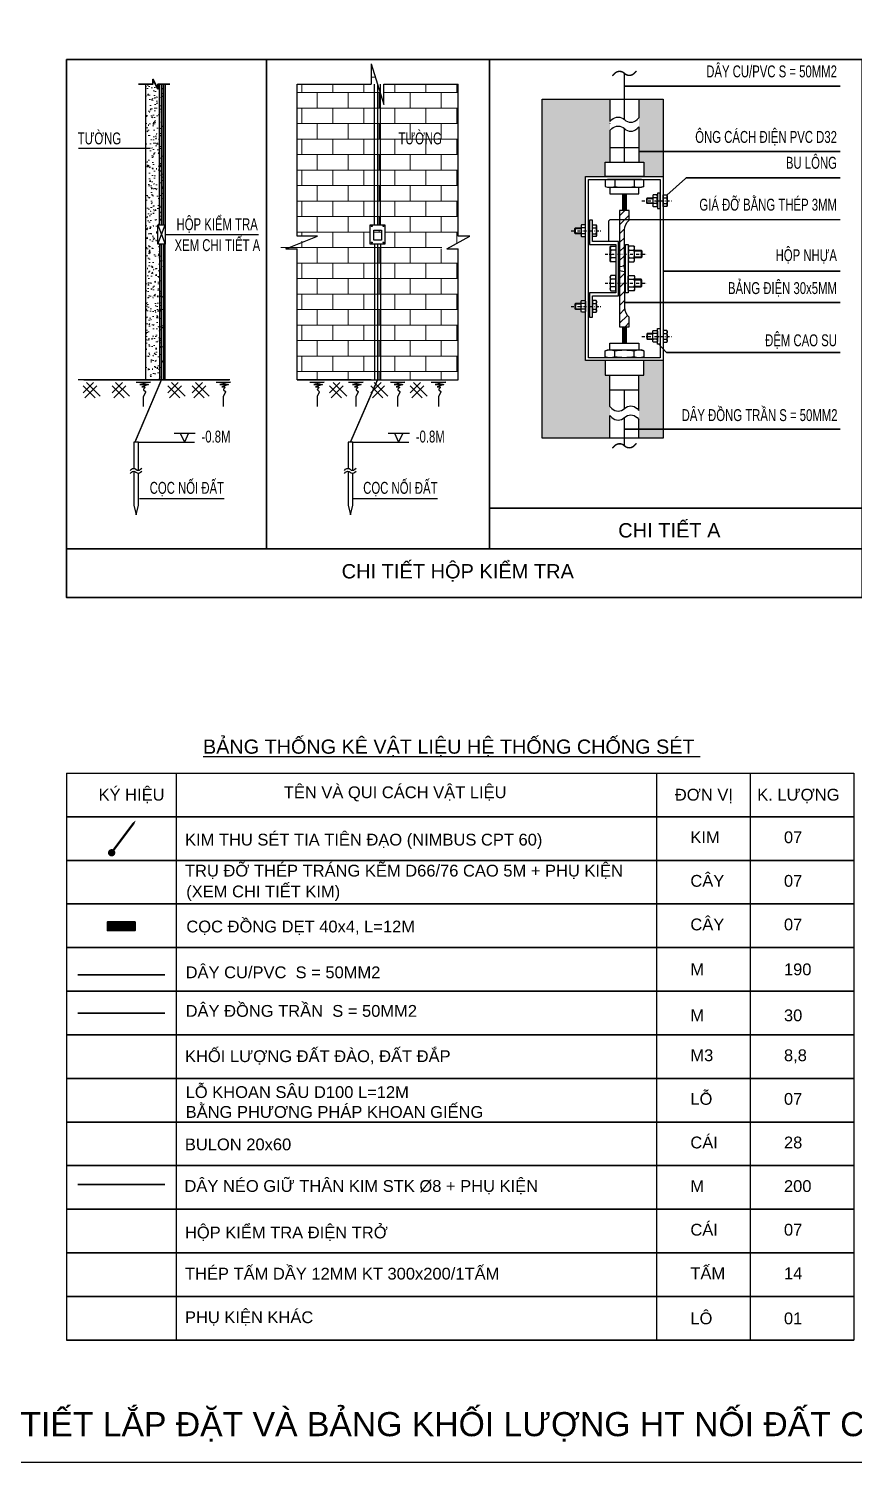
# Model space of a CAD drawing. Extents: x 22709 to 568895, y -41029 to 1932533.
# Drawn here: x 560690 to 560835.7, y 1930184.8 to 1930438 of the extents above; entities that cross this region are included whole.
import ezdxf
from ezdxf.enums import TextEntityAlignment as Align

# ---------------------------------------------------------------- set-up
doc = ezdxf.new("R2010")
doc.units = ezdxf.units.MI
doc.header["$MEASUREMENT"] = 0
for name, pattern in [('DASHDOT', [1, 0.5, -0.25, 0, -0.25]), ('DASHED2', [0.375, 0.25, -0.125]), ('DIVIDE2', [0.625, 0.25, -0.125, 0, -0.125, 0, -0.125]), ('HIDDEN', [0.375, 0.25, -0.125])]:
    doc.linetypes.add(name, pattern=pattern)
doc.layers.get('0').update_dxf_attribs({"color": 8, "linetype": 'CONTINUOUS'})
for name, color, linetype in [('7- KHUNG TEN', 8, 'CONTINUOUS'), ('ELEC - TEXT', 84, 'CONTINUOUS'), ('ELECTRICAL DEVICE', 140, 'CONTINUOUS')]:
    doc.layers.add(name, color=color, linetype=linetype)
for name, color, linetype, lineweight in [('8HATCH', 8, 'CONTINUOUS', 9), ('CHONG SET', 50, 'CONTINUOUS', 35), ('D-S-DÂY ĐIỆN 1.5', 200, 'DASHED2', 40)]:
    doc.layers.add(name, color=color, linetype=linetype, lineweight=lineweight)
doc.styles.add('ARIAL-250', font='arial.ttf', dxfattribs={"height": 250})
doc.styles.add('ARIAL-R-250', font='arial.ttf', dxfattribs={"width": 0.68})
doc.styles.add('VU-ARIAL', font='arial.ttf', dxfattribs={"height": 250})

# ---------------------------------------------------------------- blocks, each defined once
blk = doc.blocks.new('dat')
at = {"color": 8}
blk.add_lwpolyline([(-75, 0), (75, 0), (-35, -25), (55, -25), (-15, -50), (12.92893218813697, -50, -0.6681786379192989), (16.46446609406848, -58.53553390593289), (3.535533905938791, -71.4644660940694, 0.4142135623730925), (3.535533905938791, -78.5355339059347), (22.45173133947537, -97.45173133947766, -0.3228228060551106), (23.38833338854602, -103.2233332229102), (0.5278640450051171, -148.9442719100166, 0.1164338214658583), (7.276e-12, -151.1803398875163), (0, -250)], format="xyb", dxfattribs=at)
blk = doc.blocks.new('dat2')
at = {"color": 8}
for points in [[(-75, 25), (75, 25)], [(-25, 75), (-25, -100)], [(25, 75), (25, -125)], [(-100, -25), (75, -25)]]:
    blk.add_lwpolyline(points, dxfattribs=at)
blk = doc.blocks.new('bulon1')
for p, q in [((-0.4999999999927243, -7.276e-12), (-0.4999999999927243, 0.6262637749314309)), ((0.4999999999927243, -7.276e-12), (0.4999999999927243, 0.6262637749314309))]:
    blk.add_line(p, q)
blk.add_lwpolyline([(1.000000000007275, 0.6262637749223359, 0.2949449002885062), (0.5, 0.626263774929612, 0.1474724501400148), (-0.5000000000072761, 0.6262637749223359, 0.2949449002885062), (-1.000000000007275, 0.6262637749223359, 0.2949449002885062)], format="xyb")
blk.add_lwpolyline([(-0.9999999999854479, 0.6262637749314309), (-0.8722851118363903, 0.6999999999898137), (0.8722851118436665, 0.6999999999898137), (0.9999999999854479, 0.626263774929612), (0.9999999999854479, -7.276e-12), (-0.9999999999854479, -7.276e-12)], close=True)
blk = doc.blocks.new('daioc1')
for p, q in [((-0.9999999999854479, 0.7262637749372516), (-0.8722851118363903, 0.7999999999956346)), ((-0.4999999999927243, 0.0737362250729348), (-0.4999999999927243, 0.7262637749372516)), ((0.4999999999927243, 0.0737362250729348), (0.4999999999927243, 0.7262637749372516))]:
    blk.add_line(p, q)
blk.add_lwpolyline([(-0.9999999999854479, 0.7226497308110993), (-0.9999999999854479, 0.0737362250729348), (-0.8722851118363903, -1.819e-12), (0.8722851118363903, -3.638e-12), (0.9999999999854479, 0.0737362250729348), (0.9999999999854479, 0.7262637749372516), (0.8722851118363903, 0.7999999999956346), (-0.8660254037749837, 0.7999999999956346)])
for points in [[(1.000000000007275, 0.7262637749281567, 0.2949449002885062), (0.5000000000072761, 0.7262637749281567, 0.1474724501400148), (-0.5, 0.7262637749354326, 0.2949449002885062), (-1.000000000007275, 0.7262637749281567)], [(-1.000000000007275, 0.0737362250638398, 0.2949449002885063), (-0.5000000000072761, 0.0737362250638398, 0.1474724501400148), (0.5, 0.0737362250747538, 0.2949449002885063), (1.000000000007275, 0.0737362250638398)]]:
    blk.add_lwpolyline(points, format="xyb")
blk = doc.blocks.new('A$C0AE028E3')
at = {"layer": '8HATCH'}
h = blk.add_hatch(dxfattribs=at)
h.set_pattern_fill('AR-B816', color=8, scale=34.21716479999999, style=0)
h.set_pattern_definition([(0, (-350284.8894314948, -47525.82344601676), (0, 273.7373183999996), []), (90, (-350284.8894314948, -47525.82344601676), (-273.7373183999999, 273.7373183999996), [273.7373183999996, -273.7373183999996])])
h.paths.add_polyline_path([(19774.75556404563, 21360.33246313408), (19518.12682806374, 21360.33246313408), (19518.12682806374, 21702.50411112979), (19774.75556406798, 21702.50411112979)], flags=16)
h.paths.add_polyline_path([(19714.87552565755, 21428.76679273322), (19578.00686645927, 21428.76679273322), (19578.00686645927, 21608.4069079347), (19714.87552565755, 21608.4069079347)], flags=0)
h.paths.add_polyline_path([(21080.12357552023, 21392.3153498061), (21274.09797127219, 21499.41477139667), (21066.20331792207, 21499.41477139667), (21066.20331792207, 24185.24574984983), (19757.85434435727, 24185.24574984983), (19757.85434435727, 23825.71909650043), (19535.02804775955, 24544.77240319923), (19535.02804775955, 24185.24574984983), (18226.67907420965, 24185.24574984983), (18226.67907420965, 21499.41477139667), (18586.20572755905, 21499.41477139667), (17867.1524208379, 21276.58847479895), (18226.67907420965, 21276.58847479895), (18226.67907420965, 18965.1309271343), (21066.20331792207, 18965.1309271343), (21066.20331792207, 21276.58847479895), (20706.67666455777, 21276.58847479895)])
h = blk.add_hatch(dxfattribs=at)
h.set_pattern_fill('AR-CONC', color=8, scale=34.21716479999999, style=0)
h.set_pattern_definition([(50, (-350080.490557197, -47525.82344601676), (245.4260987252807, -21.47200144251298), [25.66287359999996, -282.2916095999995]), (355, (-350080.490557197, -47525.82344601676), (-47.47677248455799, 257.3788220007689), [20.53029888000001, -225.83328768]), (100.4514, (-350060.0383829433, -47527.61277792975), (197.9495085245477, 235.9066643033615), [21.81008585613294, -239.9109519452384]), (46.18419999999994, (-350080.490557197, -47457.38911644742), (365.1796284214848, -56.63591390829562), [38.49431039999997, -423.4374143999996]), (96.63559999999993, (-350050.0589245814, -47462.10879502818), (319.8150782817384, 333.3155172322548), [32.71512981071444, -359.8663704330217]), (351.1842000000001, (-350080.490557197, -47457.38911644742), (319.8148180892587, 333.315767026072), [30.79544832000001, -338.7499315199998]), (20.99999999999998, (-350046.27339239, -47474.49769885466), (204.2446697261959, -137.7647693348906), [25.66287359999984, -282.2916095999979]), (326, (-350046.27339239, -47474.49769885466), (83.2556081072746, 248.1257859609556), [20.53029887999999, -225.8332876799999]), (71.45140000000002, (-350029.2530105445, -47485.97810713574), (287.5003615086202, 110.3607915895027), [21.81008585613296, -239.9109519452387]), (37.49999999999999, (-350080.490557197, -47525.82344601676), (4.160757733358908, 113.9068385745307), [0, -223.0959144959999, 0, -229.25500416, 0, -226.6887167999999]), (7.499999999999996, (-350080.490557197, -47525.82344601676), (90.01493716517759, 134.9565054452881), [0, -130.7095695359998, 0, -217.9633397759997, 0, -86.39834111999991]), (327.5, (-350156.7948346916, -47525.82344601676), (182.6589027244876, -7.717637631781342), [0, -85.54291199999994, 0, -266.89388544, 0, -354.14765568]), (317.5, (-350191.0119994838, -47525.82344601676), (199.5497726546913, 34.25308677765997), [0, -111.2057855999999, 0, -177.2449136639997, 0, -251.4961612799997])])
h.paths.add_polyline_path([(15554.63328508707, 18965.1309271343), (15854.03347707959, 18965.1309271343), (15854.03347707959, 21360.33246313408), (15768.49056509556, 21360.33246313408), (15768.49056509556, 21702.50411112979), (15854.03347707959, 21702.50411112979), (15854.03347707959, 24185.24574984983), (15768.49056508066, 24185.24574984983), (15768.49056508066, 24099.70283787325), (15682.94765308918, 24270.7886618562), (15682.94765308918, 24185.24574984983), (15554.63328508707, 24185.24574984983)])
h = blk.add_hatch(dxfattribs=at)
h.set_pattern_fill('AR-CONC', color=8, scale=34.21716479999999, style=0)
h.set_pattern_definition([(50, (-137506.2413619119, -9500.12232638523), (245.4260987252807, -21.47200144251298), [25.66287359999996, -282.2916095999995]), (355, (-137506.2413619119, -9500.12232638523), (-47.47677248455799, 257.3788220007689), [20.53029888000001, -225.83328768]), (100.4514, (-137485.789187673, -9501.911658268422), (197.9495085245477, 235.9066643033615), [21.81008585613295, -239.9109519452387]), (46.18419999999994, (-137506.2413619119, -9431.687996786088), (365.1796284214848, -56.63591390829562), [38.49431039999997, -423.4374143999996]), (96.63559999999993, (-137475.8097293037, -9436.407675366849), (319.8150782817384, 333.3155172322548), [32.71512981071444, -359.8663704330217]), (351.1842000000001, (-137506.2413619119, -9431.687996786088), (319.8148180892587, 333.315767026072), [30.79544832000001, -338.7499315199998]), (20.99999999999998, (-137472.0241971197, -9448.796579193324), (204.2446697261959, -137.7647693348906), [25.66287359999984, -282.2916095999979]), (326, (-137472.0241971197, -9448.796579193324), (83.2556081072746, 248.1257859609556), [20.53029887999999, -225.8332876799999]), (71.45140000000002, (-137455.0038152668, -9460.276987504212), (287.5003615086202, 110.3607915895027), [21.81008585613297, -239.910951945239]), (37.49999999999999, (-137506.2413619119, -9500.12232638523), (4.160757733358908, 113.9068385745307), [0, -223.0959144959999, 0, -229.25500416, 0, -226.6887167999999]), (7.499999999999996, (-137506.2413619119, -9500.12232638523), (90.01493716517759, 134.9565054452881), [0, -130.7095695359998, 0, -217.9633397759997, 0, -86.39834111999991]), (327.5, (-137582.5456394213, -9500.12232638523), (182.6589027244876, -7.717637631781342), [0, -85.54291199999994, 0, -266.89388544, 0, -354.14765568]), (317.5, (-137616.7628042283, -9500.12232638523), (199.5497726546913, 34.25308677765997), [0, -111.2057855999999, 0, -177.2449136639997, 0, -251.4961612799997])])
edge = h.paths.add_edge_path()
edge.add_line((23746.56527955504, 23921.32966836169), (22548.96451155469, 23921.32966836169))
edge.add_line((22548.96451155516, 23921.32966836169), (22548.96451155516, 17933.32582836132))
edge.add_line((22548.96451155516, 17933.32582836225), (23746.56527955551, 17933.32582836225))
edge.add_line((23746.56527955504, 17933.32582836225), (23746.56527955504, 19045.38368436205))
edge.add_line((23746.56527955504, 19045.38368435576), (23661.02236755553, 19045.38368435576))
edge.add_line((23661.02236754866, 19045.38368435576), (23661.02236754866, 19302.01242035534))
edge.add_line((23661.02236754866, 19302.0124203749), (23318.85071954853, 19302.0124203749))
edge.add_line((23318.8507195604, 19302.0124203749), (23318.8507195604, 20170.55166450213))
edge.add_line((23318.8507195604, 20170.55166449025), (23313.64630894712, 20161.53736088844))
edge.add_ellipse((23271.56163106533, 20183.10441397503), major_axis=(-33.43843515279665, 33.43843515279664), ratio=0.9999999999999001, start_angle=192.1336901177773, end_angle=197.8663099128162, ccw=False)
edge.add_line((23311.41626877012, 20157.44154037908), (23243.45311636175, 20157.44154037908))
edge.add_ellipse((23284.018612538, 20183.10441397503), major_axis=(-33.43843515232045, 33.43843515232038), ratio=1, start_angle=45.00025880046655, end_angle=72.1336901129431)
edge.add_line((23241.93393466296, 20161.53736086562), (23236.72952403966, 20170.55166448606))
edge.add_line((23236.72952404292, 20170.55166449025), (23236.72952404292, 20183.10441396176))
edge.add_line((23236.72952404292, 20183.10441397503), (23236.72952404292, 20183.10441397503))
edge.add_ellipse((23284.018612538, 20183.10441397503), major_axis=(-33.43843515232045, 33.43843515232038), ratio=1, start_angle=44.99974119953339, end_angle=45.00025880046661, ccw=False)
edge.add_line((23236.72952404292, 20183.10462756828), (23236.72952404292, 20208.76728756796))
edge.add_line((23236.72952404292, 20208.76728757099), (23140.92146260245, 20208.76728757099))
edge.add_line((23140.92146259965, 20208.76728757099), (23130.65631315962, 20219.03243701044))
edge.add_line((23130.65631315531, 20219.03243698552), (23130.65631315531, 20301.15363250533))
edge.add_line((23130.65631315531, 20301.15363251046), (23140.92146259535, 20311.41878195037))
edge.add_line((23140.92146259965, 20311.4187819548), (23236.72952404013, 20311.4187819548))
edge.add_line((23236.72952404292, 20311.4187819548), (23236.72952404292, 20337.0816555547))
edge.add_line((23236.72952404292, 20337.08165558055), (23236.72952404188, 20337.08165558055))
edge.add_ellipse((23284.018612538, 20337.08165558055), major_axis=(33.43843515281185, 33.43843515281182), ratio=0.9999999999997916, start_angle=134.9996341453028, end_angle=135.0003658547211, ccw=False)
edge.add_line((23236.72952404292, 20337.08195753768), (23236.72952404292, 20349.63440505252))
edge.add_line((23236.72952404292, 20349.63440503553), (23241.93393466528, 20358.6487086555))
edge.add_ellipse((23284.018612538, 20337.08165558055), major_axis=(33.43843515281185, 33.43843515281182), ratio=0.9999999999997916, start_angle=102.13369011571308, end_angle=107.86630988776679, ccw=False)
edge.add_line((23244.16397481831, 20362.7445291467), (23312.12712556508, 20362.7445291467))
edge.add_ellipse((23271.56163106533, 20337.08165558055), major_axis=(-33.4384351522942, 33.43843515229412), ratio=1, start_angle=225.0003406909894, end_angle=252.1336900850402)
edge.add_line((23313.64630894037, 20358.64870863036), (23318.85071955167, 20349.63440502994))
edge.add_line((23318.8507195604, 20349.63440503553), (23318.8507195604, 21505.02109168936))
edge.add_line((23318.8507195604, 21505.02109168842), (23313.6463089491, 21496.00678808754))
edge.add_ellipse((23271.56163106533, 21517.5738411434), major_axis=(33.4384351522942, 33.43843515229412), ratio=1, start_angle=282.13369011652657, end_angle=287.86630991495974, ccw=False)
edge.add_line((23311.41626877012, 21491.91096757725), (23243.45311853837, 21491.91096757725))
edge.add_ellipse((23284.018612538, 21517.5738411434), major_axis=(-33.43843515281185, 33.43843515281182), ratio=0.9999999999997916, start_angle=45.00036585469729, end_angle=72.13369011223334)
edge.add_line((23241.93393466296, 21496.00678806379), (23236.7295240406, 21505.02109168377))
edge.add_line((23236.72952404292, 21505.02109168842), (23236.72952404292, 21517.57384116109))
edge.add_line((23236.72952404292, 21517.5738411434), (23236.72952404188, 21517.5738411434))
edge.add_ellipse((23284.018612538, 21517.5738411434), major_axis=(-33.43843515281185, 33.43843515281182), ratio=0.9999999999997916, start_angle=44.99963414527889, end_angle=45.00036585469741, ccw=False)
edge.add_line((23236.72952404292, 21517.57414313033), (23236.72952404292, 21543.23671477195))
edge.add_line((23236.72952404292, 21543.23671473935), (23140.92146260245, 21543.23671473935))
edge.add_line((23140.92146259965, 21543.23671473935), (23130.65631315962, 21553.50186417834))
edge.add_line((23130.65631315531, 21553.5018642135), (23130.65631315531, 21635.62305973447))
edge.add_line((23130.65631315531, 21635.62305970863), (23140.92146259535, 21645.88820914854))
edge.add_line((23140.92146259965, 21645.88820915297), (23236.72952404013, 21645.88820915297))
edge.add_line((23236.72952404292, 21645.88820915297), (23236.72952404292, 21671.55108275288))
edge.add_line((23236.72952404292, 21671.55108274892), (23236.72952404292, 21671.55108274892))
edge.add_ellipse((23284.018612538, 21671.55108274892), major_axis=(33.43843515232045, 33.43843515232038), ratio=1, start_angle=134.9997411995334, end_angle=135.0002588004666, ccw=False)
edge.add_line((23236.72952404292, 21671.55129634216), (23236.72952404292, 21684.10383221297))
edge.add_line((23236.72952404292, 21684.1038322337), (23241.93393466528, 21693.11813585367))
edge.add_ellipse((23284.018612538, 21671.55108274892), major_axis=(33.43843515232045, 33.43843515232038), ratio=1, start_angle=102.13369011654368, end_angle=107.86630988705701, ccw=False)
edge.add_line((23244.16397481831, 21697.21395634487), (23312.12712771154, 21697.21395634487))
edge.add_ellipse((23271.56163106533, 21671.55108274892), major_axis=(33.43843515279665, 33.43843515279664), ratio=0.9999999999999001, start_angle=315.0002350887149, end_angle=342.133690087184)
edge.add_line((23313.64630894037, 21693.11813582853), (23318.85071955365, 21684.10383222671))
edge.add_line((23318.8507195604, 21684.1038322337), (23318.8507195604, 22552.64307636023))
edge.add_line((23318.8507195604, 22552.64307634905), (23661.02236756054, 22552.64307634905))
edge.add_line((23661.02236754866, 22552.64307634905), (23661.02236754866, 22809.27181234956))
edge.add_line((23661.02236754866, 22809.27181236819), (23746.56527954817, 22809.27181236819))
edge.add_line((23746.56527955504, 22809.27181236819), (23746.56527955504, 23921.32966836844))
h.paths.add_polyline_path([(24687.53731155814, 23921.32966836169), (24259.82275156351, 23921.32966836169), (24259.82275156351, 22809.27181236819), (24345.36566356244, 22809.27181236819), (24345.36566356244, 22552.64307634905), (24687.53731155814, 22552.64307634905)])
h.paths.add_polyline_path([(24687.53731155814, 19302.0124203749), (24345.36566356244, 19302.0124203749), (24345.36566356244, 19045.38368435576), (24259.82275156351, 19045.38368435576), (24259.82275156351, 18788.75494836643), (24259.82275156351, 17933.32582836225), (24687.53731155814, 17933.32582836225)])
h = blk.add_hatch(dxfattribs=at)
h.set_pattern_fill('ANSI31', color=256, scale=895.05, style=0)
h.set_pattern_definition([(44.99999999999998, (-365319.9370224807, -36515.67969320342), (-79.11199056262738, 79.11199056262731), [])])
h.paths.add_polyline_path([(23917.6511035529, 21183.95648436621), (24003.19401555928, 21183.95648436621), (24003.19401555928, 21611.6710443683, -0.2360679774997902), (24088.7369275582, 21782.75686835125), (24088.7369275582, 21953.84269236401), (23917.6511035529, 21953.84269236401)])
h.paths.add_polyline_path([(24003.19401555928, 21183.95648436621), (23917.6511035529, 21183.95648436621), (23917.6511035529, 20961.54491316155), (24003.19401555928, 20978.65349556878)])
h.paths.add_polyline_path([(24003.19401555928, 20876.00200115517), (23917.6511035529, 20893.11058356241), (23917.6511035529, 20670.69901235774), (24003.19401555928, 20670.69901235774)])
h.paths.add_polyline_path([(24003.19401555928, 20670.69901235774), (23917.6511035529, 20670.69901235774), (23917.6511035529, 19900.81280435994), (24088.7369275582, 19900.81280435994), (24088.7369275582, 20071.8986283727, -0.2360679774997902), (24003.19401555928, 20242.98445235565)])
at = {"layer": 'CHONG SET', "color": 4}
for p, q in [((15896.80493309023, 21702.5041111894), (15896.80493309023, 24185.24574990943)), ((14459.90206265123, 18965.13092719391), (17029.71738961013, 18965.13092719391))]:
    blk.add_line(p, q, dxfattribs=at)
at = {"layer": 'CHONG SET', "color": 8, "linetype": 'Continuous', "ltscale": 2000}
for points in [[(14153.61908954056, 24621.66721667722), (17683.55157915922, 24621.66721667722), (17683.55157915922, 15978.46137746051), (14153.61908954056, 15978.46137746051)], [(17683.55157915922, 24621.66721667722), (21621.83921628119, 24621.66721667722), (21621.83921628119, 15978.46137746051), (17683.55157915922, 15978.46137746051)], [(21621.83921628119, 24621.66721667722), (28200.57288671704, 24621.66721667722), (28200.57288671704, 15978.46137746051), (21621.83921628119, 15978.46137746051)], [(14153.61908954056, 15978.46137746051), (28200.57288671704, 15978.46137746051), (28200.57288671704, 15121.07236330584), (14153.61908954056, 15121.07236330584)]]:
    blk.add_lwpolyline(points, close=True, dxfattribs=at)
at = {"layer": 'CHONG SET', "color": 7, "linetype": 'Continuous'}
blk.add_lwpolyline([(15426.31891708495, 24185.24574990943), (15682.94765308918, 24185.24574990943), (15682.94765308918, 24270.78866191581), (15768.49056508066, 24099.70283790305), (15768.49056508066, 24185.24574990943), (15982.34784508916, 24185.24574990943)], dxfattribs=at)
at = {"layer": 'CHONG SET', "color": 8, "linetype": 'Continuous', "ltscale": 2000}
for points in [[(24003.19401555928, 24149.50201668218), (27810.04197915318, 24149.50201668218)], [(27810.04197915318, 22994.57161669806), (24259.82275156351, 22994.57161669806)], [(27810.04197915318, 20879.72641669586), (24687.53731155814, 20879.72641669586)], [(27810.04197915318, 20329.47882108763), (24003.19401555928, 20329.47882108763)], [(24003.19401555928, 18092.64601667598), (27810.04197915318, 18092.64601667598)], [(21621.83921628119, 16696.78921668604), (28200.57288671704, 16696.78921668604)]]:
    blk.add_lwpolyline(points, dxfattribs=at)
for points in [[(24754.18894701125, 22223.48419030383), (25078.71042136522, 22519.814103771, -0.1871453855716554), (25107.11209470453, 22530.83041669801), (27810.04197915318, 22530.83041669801)], [(24610.54869075538, 19592.85832120851), (24733.27174584987, 19457.28747795895, 0.2118616481473573), (24764.49792998703, 19443.43441670015), (27810.04197915318, 19443.43441670015)]]:
    blk.add_lwpolyline(points, format="xyb", dxfattribs=at)
at = {"layer": 'ELEC - TEXT'}
for points in [[(15796.54774308623, 21702.5041111894), (15796.54774308623, 24185.24574990943)], [(15868.74775508465, 21702.5041111894), (15868.74775508465, 24185.24574990943)], [(19593.27237915666, 21702.5041111894), (19593.27237915666, 24185.30401669815)], [(19699.61001296015, 21702.5041111894), (19699.61001296015, 24185.30401669815)], [(15616.69534308882, 23050.59121670201), (14365.73134307982, 23050.59121670201)], [(15896.80493309023, 21531.41828717664), (17543.40885346057, 21531.41828717664)], [(15796.54774308623, 21360.33246319369), (15796.54774308623, 18965.13092719391)], [(15868.74775508465, 21360.33246319369), (15868.74775508465, 18965.13092719391)], [(19593.27237915666, 21360.33246319369), (19593.27237915666, 18965.13092719391)], [(19699.61001296015, 21360.33246319369), (19699.61001296015, 18965.13092719391)], [(16054.8573013884, 18019.02025367692), (16427.19810139807, 18019.02025367692)], [(16165.21170139732, 18019.02025367692), (16236.81570139201, 17863.7659352012)], [(16308.41970138671, 18019.02025367692), (16236.81570139201, 17863.7659352012)], [(19836.30477915378, 18019.02025367692), (20208.64557916345, 18019.02025367692)], [(19946.6591791627, 18019.02025367692), (20018.26317915739, 17863.7659352012)], [(20089.86717915954, 18019.02025367692), (20018.26317915739, 17863.7659352012)], [(19210.43961085798, 16868.21761669591), (20706.08277915837, 16868.21761669591)]]:
    blk.add_lwpolyline(points, dxfattribs=at)
blk.add_lwpolyline([(23725.66557915928, 21406.36805560067), (23725.66557915928, 21753.7164167054, -0.4142135623730951), (23767.7855791566, 21795.83641668036), (27810.04197915318, 21795.83641668036)], format="xyb", dxfattribs=at)
at = {"layer": 'ELEC - TEXT', "ltscale": 1000}
blk.add_lwpolyline([(15768.49056509556, 21702.5041111894), (15896.80493309023, 21702.5041111894), (15896.80493309023, 21360.33246319369), (15768.49056509556, 21360.33246319369), (15768.49056509556, 21702.5041111894), (15896.80493309023, 21360.33246319369), (15768.49056509556, 21360.33246319369), (15896.80493309023, 21702.5041111894)], dxfattribs=at)
at = {"layer": 'ELEC - TEXT', "color": 8}
for points in [[(15428.9921330926, 17863.7659352012), (16415.82570138993, 17863.7659352012)], [(19210.43961085798, 17863.7659352012), (20197.27317915531, 17863.7659352012)], [(15442.77777477773, 16868.21761669591), (16938.42094309302, 16868.21761669591)]]:
    blk.add_lwpolyline(points, dxfattribs=at)
at = {"layer": 'ELECTRICAL DEVICE'}
for p, q in [((15554.63328508707, 18965.13092719391), (15554.63328508707, 24185.24574990943)), ((18226.67907420965, 24185.24574990943), (19535.02804775955, 24185.24574990943)), ((18226.67907420965, 21499.41477145627), (18226.67907420965, 24185.24574990943)), ((19757.85434435727, 24185.24574990943), (21066.20331792207, 24185.24574990943)), ((21066.20331792207, 21499.41477145627), (21066.20331792207, 24185.24574990943)), ((23746.56527955504, 23921.3296684213), (23746.56527955504, 23523.20333816483)), ((24259.82275156351, 23921.3296684213), (24259.82275156351, 23591.63766776398)), ((23746.56527955504, 23496.05509294942), (23746.56527955504, 23491.96165953949)), ((23746.56527955504, 23363.8563500233), (23746.56527955504, 22809.27181239799)), ((24259.82275156351, 23432.29067962244), (24259.82275156351, 22809.27181239799)), ((23746.56527955504, 23065.90054841712), (24259.82275156351, 23065.90054841712)), ((24396.69141076179, 22165.98911418393), (24499.34290516051, 22165.98911418393)), ((24499.34290516051, 22083.8679186292), (24396.69141076179, 22083.8679186292)), ((24406.95656019868, 22073.60276921466), (24406.95656019868, 22176.25426359847)), ((23130.65631315531, 21635.62305976823), (23233.30780755402, 21635.62305976823)), ((23233.30780755402, 21553.5018642433), (23130.65631315531, 21553.5018642433)), ((23140.92146259965, 21543.23671479896), (23140.92146259965, 21645.88820921257)), ((15896.80493309023, 18965.13092719391), (15896.80493309023, 21360.33246319369)), ((18226.67907420965, 18965.13092719391), (18226.67907420965, 21276.58847485855)), ((21066.20331792207, 18965.13092719391), (21066.20331792207, 21276.58847485855)), ((24174.27983955713, 21238.70394809917), (24311.14849875541, 21238.70394809917)), ((24311.14849875541, 21129.20902072266), (24174.27983955713, 21129.20902072266)), ((24297.46163283708, 21252.39081399515), (24297.46163283708, 21115.52215479687)), ((23917.6511035529, 20961.54491319135), (24003.19401555928, 20978.65349559858)), ((23917.6511035529, 20893.11058362201), (24003.19401555928, 20876.00200121477)), ((24311.14849875541, 20725.4464760907), (24174.27983955713, 20725.4464760907)), ((24174.27983955713, 20615.951548744), (24311.14849875541, 20615.951548744)), ((24297.46163283708, 20602.2646828182), (24297.46163283708, 20739.13334201649)), ((23233.30780755402, 20301.15363257006), (23130.65631315531, 20301.15363257006)), ((23140.92146259965, 20311.4187820144), (23140.92146259965, 20208.76728760079)), ((23130.65631315531, 20219.03243704513), (23233.30780755402, 20219.03243704513)), ((24499.34290516051, 19770.78757818416), (24396.69141076179, 19770.78757818416)), ((24406.95656019868, 19781.0527276285), (24406.95656019868, 19678.40123321488)), ((24396.69141076179, 19688.66638265923), (24499.34290516051, 19688.66638265923)), ((23746.56527955504, 18490.79914681986), (23746.56527955504, 19045.38368441537)), ((23746.56527955504, 18788.75494839623), (23746.56527955504, 19045.38368441537)), ((24259.82275156351, 18422.36481719091), (24259.82275156351, 19045.38368441537)), ((24259.82275156351, 18788.75494839623), (24259.82275156351, 19045.38368441537)), ((19535.02804775955, 18965.13092719391), (18226.67907420965, 18965.13092719391)), ((18226.67907420965, 18965.13092719391), (21066.20331792207, 18965.13092719391)), ((23746.56527955504, 18788.75494839623), (24259.82275156351, 18788.75494839623)), ((23746.56527955504, 18788.75494839623), (24259.82275156351, 18788.75494839623)), ((23746.56527955504, 17933.32582842186), (23746.56527955504, 18331.45215864852)), ((24259.82275156351, 17933.32582842186), (24259.82275156351, 18263.01782904938))]:
    blk.add_line(p, q, dxfattribs=at)
at = {"layer": 'ELECTRICAL DEVICE', "color": 8, "linetype": 'DASHDOT', "ltscale": 100}
for p, q in [((24311.14849875541, 22124.92851640657), (24841.51455315622, 22124.92851640657)), ((23062.22198355617, 21594.56246202067), (23592.58803794952, 21594.56246202067)), ((23661.02236754866, 21183.95648442581), (24396.69141076179, 21183.95648442581)), ((23661.02236754866, 20670.69901241735), (24396.69141076179, 20670.69901241735)), ((23062.22198355617, 20260.09303482249), (23592.58803794952, 20260.09303482249)), ((24311.14849875541, 19729.72698040679), (24841.51455315622, 19729.72698040679))]:
    blk.add_line(p, q, dxfattribs=at)
at = {"layer": 'ELECTRICAL DEVICE', "flags": 128}
for points in [[(19535.02804775955, 24544.77240325883), (19535.02804775955, 24185.24574990943)], [(19535.02804775955, 24544.77240325883), (19757.85434435727, 23825.71909656003)], [(19757.85434435727, 23825.71909656003), (19757.85434435727, 24185.24574990943)], [(23746.56527955504, 22364.44867001846), (23746.56527955504, 22244.68859322742), (24259.82275156351, 22244.68859322742), (24259.82275156351, 22364.44867001846)], [(24499.34290516051, 22073.60276921466), (24406.95656019868, 22073.60276921466), (24396.69141076179, 22083.8679186292), (24396.69141076179, 22165.98911418393), (24406.95656019868, 22176.25426359847), (24499.34290516051, 22176.25426359847)], [(24088.7369275582, 21782.75686841085), (24088.7369275582, 21953.84269242361), (23917.6511035529, 21953.84269242361), (23917.6511035529, 19900.81280441954), (24088.7369275582, 19900.81280441954), (24088.7369275582, 20071.8986284025)], [(23233.30780755402, 21543.23671479896), (23140.92146259965, 21543.23671479896), (23130.65631315531, 21553.5018642433), (23130.65631315531, 21635.62305976823), (23140.92146259965, 21645.88820921257), (23233.30780755402, 21645.88820921257)], [(18029.73562084557, 21276.58847485855), (18586.20572755905, 21499.41477145627)], [(18029.73562084557, 21276.58847485855), (18226.67907420965, 21276.58847485855)], [(18586.20572755905, 21499.41477145627), (18226.67907420965, 21499.41477145627)], [(20870.52346455725, 21276.58847485855), (21274.09797127964, 21499.41477145627)], [(20870.52346455725, 21276.58847485855), (21066.20331792207, 21276.58847485855)], [(21274.09797127964, 21499.41477145627), (21066.20331792207, 21499.41477145627)], [(24174.27983955713, 21252.39081399515), (24297.46163283708, 21252.39081399515), (24311.14849875541, 21238.70394809917), (24311.14849875541, 21129.20902072266), (24297.46163283708, 21115.52215479687), (24174.27983955713, 21115.52215479687)], [(24174.27983955713, 20602.2646828182), (24297.46163283708, 20602.2646828182), (24311.14849875541, 20615.951548744), (24311.14849875541, 20725.4464760907), (24297.46163283708, 20739.13334201649), (24174.27983955713, 20739.13334201649)], [(23233.30780755402, 20311.4187820144), (23140.92146259965, 20311.4187820144), (23130.65631315531, 20301.15363257006), (23130.65631315531, 20219.03243704513), (23140.92146259965, 20208.76728760079), (23233.30780755402, 20208.76728760079)], [(24499.34290516051, 19781.0527276285), (24406.95656019868, 19781.0527276285), (24396.69141076179, 19770.78757818416), (24396.69141076179, 19688.66638265923), (24406.95656019868, 19678.40123321488), (24499.34290516051, 19678.40123321488)], [(23746.56527955504, 19490.20682682469), (23746.56527955504, 19609.96690361574), (24259.82275156351, 19609.96690361574), (24259.82275156351, 19490.20682682469)], [(17041.75725400122, 18965.13092719391), (14362.38957915874, 18965.13092719391)], [(15428.9921330926, 17365.97714843228), (15428.9921330926, 17863.7659352012), (15343.44922108622, 17863.7659352012), (15343.44922108622, 17399.76298557594)], [(19210.43961085798, 17365.97714843228), (19210.43961085798, 17863.7659352012), (19124.8966988516, 17863.7659352012), (19124.8966988516, 17399.76298557594)], [(15343.44922108622, 17348.43723841384), (15343.44922108622, 16751.70807917788), (15386.22067708196, 16580.62225519493), (15428.9921330926, 16751.70807917788), (15428.9921330926, 17314.65140124038)], [(19124.8966988516, 17348.43723841384), (19124.8966988516, 16751.70807917788), (19167.66815484734, 16580.62225519493), (19210.43961085798, 16751.70807917788), (19210.43961085798, 17314.65140124038)]]:
    blk.add_lwpolyline(points, dxfattribs=at)
at = {"layer": 'ELECTRICAL DEVICE', "color": 50, "linetype": 'HIDDEN', "ltscale": 1000, "const_width": 25.6628736}
for points in [[(23789.33673555823, 24331.54015536979), (23832.10808381112, 24374.31150363758, -0.4142135623597759), (24003.19390781643, 24374.31150363758, 0.4142135623557805), (24174.27973181428, 24374.31150363758), (24217.05108006718, 24417.08285190538)], [(23789.33673555823, 17755.41409121826), (23832.10808381112, 17798.18543948606, -0.4142135623597759), (24003.19390781643, 17798.18543948606, 0.4142135623557805), (24174.27973181428, 17798.18543948606), (24217.05108006718, 17840.95678775385)]]:
    blk.add_lwpolyline(points, format="xyb", dxfattribs=at)
at = {"layer": 'ELECTRICAL DEVICE', "color": 50, "linetype": 'HIDDEN', "ltscale": 5, "const_width": 25.6628736}
for points in [[(24003.19401555928, 23557.42022283748), (24003.19401555928, 24374.31139590219)], [(15832.64774908544, 21702.5041111894), (15832.64774908544, 24185.24574990943)], [(19646.44119605841, 21702.5041111894), (19646.44119605841, 24185.24574990943)], [(24003.19401555928, 22809.27181239799), (24003.19401555928, 23398.07323469594)], [(19646.44119605841, 21360.33246319369), (19646.44119605841, 18965.13092719391)], [(19646.44119605841, 18965.13092719391), (19167.66815484734, 17863.7659352012)], [(24003.19401555928, 18788.75494839623), (24003.19401555928, 18456.58226211741)], [(24003.19401555928, 18303.5703083761), (24003.19401555928, 17798.18533175066)]]:
    blk.add_lwpolyline(points, dxfattribs=at)
at = {"layer": 'ELECTRICAL DEVICE', "flags": 128}
for points in [[(22548.96451155516, 23921.3296684213), (24687.53731155814, 23921.3296684213), (24687.53731155814, 17933.32582842186), (22548.96451155516, 17933.32582842186)], [(23661.02236754866, 22552.64307640866), (23661.02236754866, 22809.27181239799), (24345.36566356244, 22809.27181239799), (24345.36566356244, 22552.64307640866)], [(23318.8507195604, 22552.64307640866), (24687.53731155814, 22552.64307640866), (24687.53731155814, 19302.0124204047), (23318.8507195604, 19302.0124204047)], [(23370.17646675231, 22501.31732921675), (24636.21156435879, 22501.31732921675), (24636.21156435879, 19353.33816762641), (23370.17646675231, 19353.33816762641)], [(24636.21156435879, 22261.79717560485), (24584.88581715198, 22261.79717560485), (24584.88581715198, 21988.05985720828), (24636.21156435879, 21988.05985720828)], [(23387.28504915954, 21782.75686841085), (23387.28504915954, 21355.04230840877), (23849.21677395376, 21355.04230840877), (23849.21677395376, 20499.61318840459), (23387.28504915954, 20499.61318840459), (23387.28504915954, 20071.8986284025), (23438.61079635145, 20071.8986284025), (23438.61079635145, 20448.28744121268), (23900.54252115311, 20448.28744121268), (23900.54252115311, 21406.36805560067), (23438.61079635145, 21406.36805560067), (23438.61079635145, 21782.75686841085)], [(24020.30259795906, 21355.04230840877), (24071.62834515842, 21355.04230840877), (24071.62834515842, 20499.61318840459), (24020.30259795906, 20499.61318840459)], [(24636.21156435879, 19592.85832120851), (24584.88581715198, 19592.85832120851), (24584.88581715198, 19866.59563960507), (24636.21156435879, 19866.59563960507)], [(23661.02236754866, 19302.0124204047), (23661.02236754866, 19045.38368441537), (24345.36566356244, 19045.38368441537), (24345.36566356244, 19302.0124204047)]]:
    blk.add_lwpolyline(points, close=True, dxfattribs=at)
for points in [[(23746.56527955504, 23523.20333816483), (23780.7823042986, 23557.42036290839, -0.4142135623597759), (24003.19387549581, 23557.42036290839, 0.4142135623557805), (24225.60544669302, 23557.42036290839), (24259.82275156351, 23591.63766776398)], [(23746.56527955504, 23363.8563500233), (23780.7823042986, 23398.07337473705, -0.4142135623597759), (24003.19387549581, 23398.07337473705, 0.4142135623557805), (24225.60544669302, 23398.07337473705), (24259.82275156351, 23432.29067962244)], [(24003.19401555928, 20927.32774840668), (24003.19401555928, 21611.6710443981, -0.2360679774997901), (24088.7369275582, 21782.75686841085, -0.8672954016950679)], [(24003.19401555928, 20927.32774840668), (24003.19401555928, 20242.98445241526, 0.2360679774997901), (24088.7369275582, 20071.8986284025, 0.8672954016950679)], [(23746.56527955504, 18490.79914681986), (23780.7823042986, 18456.5821220763, 0.4142135623597759), (24003.19387549581, 18456.5821220763, -0.4142135623557805), (24225.60544669302, 18456.5821220763), (24259.82275156351, 18422.36481719091)], [(23746.56527955504, 18331.45215864852), (23780.7823042986, 18297.23513390496, 0.4142135623597759), (24003.19387549581, 18297.23513390496, -0.4142135623557805), (24225.60544669302, 18297.23513390496), (24259.82275156351, 18263.01782904938)]]:
    blk.add_lwpolyline(points, format="xyb", dxfattribs=at)
at = {"layer": 'ELECTRICAL DEVICE', "color": 140}
for points in [[(19518.12682806374, 21702.5041111894), (19774.75556405308, 21702.5041111894), (19774.75556405308, 21360.33246319369), (19518.12682806374, 21360.33246319369)], [(19578.00686645927, 21608.4069079943), (19714.87552565755, 21608.4069079943), (19714.87552565755, 21428.76679279283), (19578.00686645927, 21428.76679279283)]]:
    blk.add_lwpolyline(points, close=True, dxfattribs=at)
at = {"layer": 'ELECTRICAL DEVICE', "color": 50, "linetype": 'HIDDEN', "ltscale": 5, "const_width": 25.6628736}
blk.add_lwpolyline([(15832.64774908544, 21360.33246319369), (15832.64774908544, 18973.70558680966, -0.1007551413840363), (15829.29547382565, 18957.2387134321), (15364.83494908781, 17863.7659352012), (15364.83494908781, 17863.7659352012)], format="xyb", dxfattribs=at)
at = {"layer": 'ELECTRICAL DEVICE', "color": 13}
for points in [[(15280.34445194574, 17362.24462034181), (15300.87469910504, 17382.77486752346, -0.4142135623810867), (15382.99589462252, 17382.77486752346, 0.4142135623772571), (15465.11709014745, 17382.77486752346), (15485.64733731421, 17403.30511467531)], [(15280.34445194574, 17310.9188731797), (15300.87469910504, 17331.44912033155, -0.4142135623810867), (15382.99589462252, 17331.44912033155, 0.4142135623772571), (15465.11709014745, 17331.44912033155), (15485.64733731421, 17351.9793674834)], [(19061.79192971112, 17362.24462034181), (19082.32217687042, 17382.77486752346, -0.4142135623810867), (19164.4433723879, 17382.77486752346, 0.4142135623772571), (19246.56456792028, 17382.77486752346), (19267.09481507959, 17403.30511467531)], [(19061.79192971112, 17310.9188731797), (19082.32217687042, 17331.44912033155, -0.4142135623810867), (19164.4433723879, 17331.44912033155, 0.4142135623772571), (19246.56456792028, 17331.44912033155), (19267.09481507959, 17351.9793674834)]]:
    blk.add_lwpolyline(points, format="xyb", dxfattribs=at)
at = {"layer": 'ELECTRICAL DEVICE', "color": 140}
for centre in [(19543.78970166715, 21676.84123759344), (19749.09269046457, 21676.84123759344), (19543.78970166715, 21385.99533678964), (19749.09269046457, 21385.99533678964)]:
    blk.add_circle(centre, 8.554291199999993, dxfattribs=at)
at = {"layer": 'ELECTRICAL DEVICE'}
for points in [[(23960.42255956354, 21953.84269242361), (24045.96547155501, 21953.84269242361), (23960.42255956354, 22244.68859322742), (24045.96547155501, 22244.68859322742)], [(23960.42255956354, 19900.81280441954), (24045.96547155501, 19900.81280441954), (23960.42255956354, 19609.96690361574), (24045.96547155501, 19609.96690361574)]]:
    blk.add_solid(points, dxfattribs=at)
for name, p, xscale, yscale, zscale, rotation in [('daioc1', (24003.19401555928, 22501.31732921675), 342.171648000081, 171.0858239997953, 342.171648000081, 180), ('daioc1', (24584.88581715198, 22124.92851640657), 102.65149439973, 102.65149439973, 102.65149439973, 90), ('bulon1', (24687.53731155814, 22124.92851640657), 102.65149439973, 102.65149439973, 102.65149439973, 270), ('daioc1', (23318.8507195604, 21594.56246202067), 102.65149439973, 102.65149439973, 102.65149439973, 90), ('bulon1', (23438.61079635145, 21594.56246202067), 102.65149439973, 102.65149439973, 102.65149439973, 270), ('bulon1', (23849.21677395376, 21183.95648442581), 136.8686592001304, 136.8686592001304, 136.8686592001304, 90), ('daioc1', (24071.62834515842, 21183.95648442581), 136.8686592001304, 136.8686592001304, 136.8686592001304, 270), ('bulon1', (23849.21677395376, 20670.69901241735), -136.8686592001304, 136.8686592001304, 136.8686591999999, 90), ('daioc1', (24071.62834515842, 20670.69901241735), -136.8686592001304, 136.8686592001304, 136.8686591999999, 270), ('daioc1', (23318.8507195604, 20260.09303482249), -102.65149439973, 102.65149439973, 102.6514944, 90), ('bulon1', (23438.61079635145, 20260.09303482249), -102.65149439973, 102.65149439973, 102.6514944, 270), ('daioc1', (24584.88581715198, 19729.72698040679), -102.65149439973, 102.65149439973, 102.6514944, 90), ('bulon1', (24687.53731155814, 19729.72698040679), -102.65149439973, 102.65149439973, 102.6514944, 270), ('dat2', (14570.88979708822, 18794.04510318115), 1.710858239826261, 1.710858239826261, 1.710858239826261, 44.99999999419419), ('dat2', (15084.14726908179, 18794.04510318115), 1.710858239826261, 1.710858239826261, 1.710858239826261, 44.99999999419419), ('dat2', (16067.89075709553, 18794.04510318115), 1.710858239826261, 1.710858239826261, 1.710858239826261, 44.99999999419419), ('dat2', (16495.60531708272, 18794.04510318115), 1.710858239826261, 1.710858239826261, 1.710858239826261, 44.99999999419419), ('dat2', (18920.69833498867, 18794.04510318115), 1.710858239826261, 1.710858239826261, 1.710858239826261, 44.99999999419419), ('dat2', (19647.81308699073, 18794.04510318115), 1.710858239826261, 1.710858239826261, 1.710858239826261, 44.99999999419419), ('dat2', (20341.16288128169, 18794.04510318115), 1.710858239826261, 1.710858239826261, 1.710858239826261, 44.99999999419419)]:
    blk.add_blockref(name, p, dxfattribs=dict(at, xscale=xscale, yscale=yscale, zscale=zscale, rotation=rotation))
for name, p, xscale, yscale, zscale in [('daioc1', (24003.19401555928, 19353.33816762641), -342.171648000081, 171.0858239997953, 342.171648), ('dat', (15511.86182909133, 18922.35947116092), 1.710858240338739, 1.710858240338739, 1.710858240338739), ('dat', (16923.31987708481, 18922.35947116092), 1.710858240338739, 1.710858240338739, 1.710858240338739), ('dat', (18578.52668699296, 18922.35947116092), 1.710858240338739, 1.710858240338739, 1.710858240338739), ('dat', (19262.86998299183, 18922.35947116092), 1.710858240338739, 1.710858240338739, 1.710858240338739), ('dat', (20000.47717775824, 18922.35947116092), 1.710858240338739, 1.710858240338739, 1.710858240338739), ('dat', (20723.33190569701, 18922.35947116092), 1.710858240338739, 1.710858240338739, 1.710858240338739)]:
    blk.add_blockref(name, p, dxfattribs=dict(at, xscale=xscale, yscale=yscale, zscale=zscale))
at = {"layer": 'ELEC - TEXT', "style": 'ARIAL-R-250', "width": 0.68}
for s, p in [('TƯỜNG', (14355.42599261226, 23225.92838047818)), ('TƯỜNG', (20016.80302868458, 23225.92838047818)), ('HỘP KIỂM TRA', (16098.77279260429, 21710.02958049253)), ('XEM CHI TIẾT A', (16063.3131713015, 21340.41140504554))]:
    blk.add_text(s, height=210.6, dxfattribs=at).set_placement(p, align=Align.MIDDLE_LEFT)
for s, p in [('DÂY ĐỒNG TRẦN S = 50MM2', (25012.6546370578, 18234.39197703078)), ('-0.8M', (16539.23730139108, 17855.51041667536)), ('-0.8M', (20320.68477915647, 17855.51041667536)), ('CỌC NỐI ĐẤT', (15625.11934309127, 16949.93041669205)), ('CỌC NỐI ĐẤT', (19392.78117915662, 16949.93041669205))]:
    blk.add_text(s, height=210.6, dxfattribs=at).set_placement(p)
at = {"layer": 'ELEC - TEXT', "style": 'ARIAL-250'}
blk.add_text('CHI TIẾT LẮP ĐẶT VÀ BẢNG KHỐI LƯỢNG HT NỐI ĐẤT CHỐNG SÉT', height=425.7791999999998, dxfattribs=at).set_placement((12153.46720990957, 308.8828978426755))
at = {"layer": 'ELEC - TEXT', "char_height": 210.6, "width": 2751.430100954979, "attachment_point": 3, "style": 'ARIAL-R-250'}
for s, insert in [('DÂY CU/PVC S = 50MM2', (27753.53462614538, 24514.50440656021)), ('ÔNG CÁCH ĐIỆN PVC D32', (27753.53462614538, 23357.4680065997)), ('BU LÔNG', (27753.53462614538, 22900.88720657304)), ('GIÁ ĐỠ BẰNG THÉP 3MM', (27753.53462614538, 22161.2600065954)), ('HỘP NHỰA', (27753.53462614538, 21269.21957375482)), ('BẢNG ĐIỆN 30x5MM', (27753.53462614538, 20687.96357374266)), ('ĐỆM CAO SU', (27753.53462614538, 19765.95677374676))]:
    blk.add_mtext(s, dxfattribs=dict(at, insert=insert))
at = {"layer": 'ELECTRICAL DEVICE', "char_height": 252.72, "attachment_point": 2, "rotation": 359.9999999867014, "style": 'VU-ARIAL'}
for s, insert, width in [('CHI TIẾT A', (24795.9335425687, 16431.58300926164), 1805.068976882022), ('CHI TIẾT HỘP KIỂM TRA', (21062.08789059939, 15708.44262169674), 4100.063083306149)]:
    blk.add_mtext(s, dxfattribs=dict(at, insert=insert, width=width))
blk = doc.blocks.new('DIEN40')
at = {"color": 0}
blk.add_lwpolyline([(0.1659117181643523, 0.2508035541441131, 0.3, 0.3, 0), (2.227596165410429, 2.997862077711033, 1, 0, 0), (3.299780325593927, 4.42647674277441, 0, 0, 0)], format="xyseb", dxfattribs=at)
at = {"color": 0, "const_width": 0.5}
blk.add_lwpolyline([(-0.25, 0, 1), (0.25, 0, 1)], format="xyb", close=True, dxfattribs=at)

msp = doc.modelspace()

# ---------------------------------------------------------------- hatches: boundary and pattern name
at = {"layer": 'CHONG SET'}
h = msp.add_hatch(dxfattribs=at)
h.set_pattern_fill('ANSI31', color=50, scale=0.0083349, style=0)
h.set_pattern_definition([(44.99999999999998, (553556.5871813061, 1924926.713559153), (-0.000736708038814, 0.000736708038814), [])])
h.paths.add_polyline_path([(560703.9216529249, 1930280.265671103), (560708.7808996247, 1930280.265671103), (560708.7808996247, 1930278.736216953), (560703.9216529249, 1930278.736216953)])

# ---------------------------------------------------------------- linework, layer by layer
at = {"layer": '7- KHUNG TEN', "color": 6, "lineweight": -3}
msp.add_lwpolyline([(560517.6151341758, 1931373.838661071), (560517.6151341758, 1930184.838661071), (561358.6151341756, 1930184.838661071), (561358.6151341756, 1931373.838661071)], close=True, dxfattribs=at)
at = {"layer": 'CHONG SET', "color": 50}
msp.add_lwpolyline([(560703.9216529249, 1930280.265671103), (560708.7808996247, 1930280.265671103), (560708.7808996247, 1930278.736216953), (560703.9216529249, 1930278.736216953)], close=True, dxfattribs=at)
at = {"layer": 'CHONG SET', "linetype": 'DIVIDE2', "ltscale": 1000}
for points in [[(560698.6831682747, 1930270.951420354), (560714.0193842748, 1930270.951420354)], [(560698.6831682747, 1930264.140922447), (560714.0193842748, 1930264.140922447)], [(560698.6831682747, 1930233.874931207), (560714.0193842748, 1930233.874931207)]]:
    msp.add_lwpolyline(points, dxfattribs=at)
at = {"layer": 'ELECTRICAL DEVICE', "color": 8, "linetype": 'Continuous', "ltscale": 2000}
for p, q in [((560696.659860854, 1930306.536209511), (560835.6436633279, 1930306.536209511)), ((560835.6436633279, 1930298.835858102), (560696.659860854, 1930298.835858102)), ((560696.659860854, 1930298.835858102), (560835.6436633279, 1930298.835858102)), ((560835.6436633279, 1930291.135506692), (560696.659860854, 1930291.135506692)), ((560696.659860854, 1930291.135506692), (560835.6436633279, 1930291.135506692)), ((560696.659860854, 1930291.135506692), (560835.6436633279, 1930291.135506692)), ((560835.6436633279, 1930283.435155283), (560696.659860854, 1930283.435155283)), ((560835.6436633279, 1930283.435155283), (560696.659860854, 1930283.435155283)), ((560696.659860854, 1930283.435155283), (560835.6436633279, 1930283.435155283)), ((560835.6436633279, 1930283.435155283), (560696.659860854, 1930283.435155283)), ((560696.659860854, 1930283.435155283), (560835.6436633279, 1930283.435155283)), ((560835.6436633279, 1930275.734803874), (560696.659860854, 1930275.734803874)), ((560696.659860854, 1930275.734803874), (560835.6436633279, 1930275.734803874)), ((560835.6436633279, 1930268.034452465), (560696.659860854, 1930268.034452465)), ((560696.659860854, 1930268.034452465), (560835.6436633279, 1930268.034452465)), ((560835.6436633279, 1930260.334101055), (560696.659860854, 1930260.334101055)), ((560696.659860854, 1930260.334101055), (560835.6436633279, 1930260.334101055)), ((560835.6436633279, 1930260.334101055), (560696.659860854, 1930260.334101055)), ((560696.659860854, 1930260.334101055), (560835.6436633279, 1930260.334101055)), ((560835.6436633279, 1930252.633749646), (560696.659860854, 1930252.633749646)), ((560696.659860854, 1930252.633749646), (560835.6436633279, 1930252.633749646)), ((560835.6436633279, 1930244.933398237), (560696.659860854, 1930244.933398237)), ((560696.659860854, 1930244.933398237), (560835.6436633279, 1930244.933398237)), ((560835.6436633279, 1930237.233046828), (560696.659860854, 1930237.233046828)), ((560696.659860854, 1930237.233046828), (560835.6436633279, 1930237.233046828)), ((560835.6436633279, 1930229.532695418), (560696.659860854, 1930229.532695418)), ((560696.659860854, 1930229.532695418), (560835.6436633279, 1930229.532695418)), ((560835.6436633279, 1930221.832344009), (560696.659860854, 1930221.832344009)), ((560696.659860854, 1930221.832344009), (560835.6436633279, 1930221.832344009)), ((560835.6436633279, 1930214.1319926), (560696.659860854, 1930214.1319926)), ((560696.659860854, 1930214.1319926), (560835.6436633279, 1930214.1319926)), ((560835.6436633279, 1930214.1319926), (560696.659860854, 1930214.1319926)), ((560696.659860854, 1930214.1319926), (560835.6436633279, 1930214.1319926)), ((560835.6436633279, 1930206.431641191), (560696.659860854, 1930206.431641191)), ((560696.659860854, 1930206.431641191), (560835.6436633279, 1930206.431641191))]:
    msp.add_line(p, q, dxfattribs=at)
for points in [[(560696.659860854, 1930306.536209511), (560696.659860854, 1930206.431641191)], [(560716.0426916955, 1930306.536209511), (560716.0426916955, 1930206.431641191)], [(560800.8206760312, 1930306.536209511), (560800.8206760312, 1930206.431641191)], [(560817.3344797522, 1930306.536209511), (560817.3344797522, 1930206.431641191)], [(560835.6436633279, 1930306.536209511), (560835.6436633279, 1930206.431641191)]]:
    msp.add_lwpolyline(points, dxfattribs=at)

# ---------------------------------------------------------------- block references
at = {"layer": 'CHONG SET', "color": 84, "xscale": 1.291603906499228, "yscale": 1.291603906499228, "zscale": 1.291603906499228}
msp.add_blockref('DIEN40', (560704.6550283695, 1930292.483421355), dxfattribs=at)
at = {"layer": 'D-S-DÂY ĐIỆN 1.5', "lineweight": -3, "xscale": 0.01, "yscale": 0.01, "zscale": 0.01}
msp.add_blockref('A$C0AE028E3', (560555.1236699586, 1930186.366462184), dxfattribs=at)

# ---------------------------------------------------------------- texts
at = {"layer": 'ELEC - TEXT', "style": 'ARIAL-R-250'}
for s, p in [('TÊN VÀ QUI CÁCH VẬT LIỆU ', (560735.0387792187, 1930302.117424746)), ('KÝ HIỆU ', (560702.3438377666, 1930301.69129888)), ('ĐƠN VỊ ', (560804.0475210247, 1930301.69129888)), ('K. LƯỢNG ', (560818.5868235031, 1930301.69129888)), ('KIM', (560806.7938629074, 1930294.178142903)), ('07', (560823.3076666286, 1930294.178142903)), ('TRỤ ĐỠ THÉP TRÁNG KẼM D66/76 CAO 5M + PHỤ KIỆN ', (560717.5901102643, 1930288.278237912)), ('(XEM CHI TIẾT KIM)', (560717.8234438458, 1930284.605704954)), ('CÂY ', (560806.7938629074, 1930286.477791494)), ('07', (560823.3076666286, 1930286.477791494)), ('CÂY ', (560806.7938629074, 1930278.777440084)), ('07', (560823.3076666286, 1930278.777440084)), ('DÂY CU/PVC  S = 50MM2', (560717.7113733055, 1930270.32302001)), ('M', (560806.7938629074, 1930270.848975116)), ('190', (560823.3076666286, 1930270.848975116)), ('DÂY ĐỒNG TRẦN  S = 50MM2', (560717.7113733055, 1930263.512522103)), ('M', (560806.7938629074, 1930262.730782516)), ('30', (560823.3076666286, 1930262.730782516)), ('KHỐI LƯỢNG ĐẤT ĐÀO, ĐẤT ĐẮP', (560717.6073297719, 1930255.516404959)), ('M3', (560806.7938629074, 1930255.676385856)), ('8,8', (560823.3076666286, 1930255.676385856)), ('BULON 20x60', (560717.5833119963, 1930239.934653447)), ('CÁI ', (560806.7938629074, 1930240.275683038)), ('28', (560823.3076666286, 1930240.275683038)), ('DÂY NÉO GIỮ THÂN KIM STK %%C8 + PHỤ KIỆN', (560717.5076801025, 1930232.594669746)), ('M', (560806.7938629074, 1930232.575331628)), ('200', (560823.3076666286, 1930232.575331628)), ('THÉP TẤM DẦY 12MM KT 300x200/1TẤM', (560717.5965303591, 1930217.113503318)), ('TẤM ', (560806.7938629074, 1930217.17462881)), ('14', (560823.3076666286, 1930217.17462881)), ('PHỤ KIỆN KHÁC ', (560717.5965303591, 1930209.415560168)), ('LÔ', (560806.7938629074, 1930209.218279425)), ('01', (560823.3076666286, 1930209.218279425))]:
    msp.add_text(s, height=2.083725, dxfattribs=at).set_placement(p)
at = {"layer": 'ELEC - TEXT', "color": 150, "style": 'ARIAL-R-250'}
for s, p in [('KIM THU SÉT TIA TIÊN ĐẠO (NIMBUS CPT 60)', (560717.6017003857, 1930293.755393548)), ('CỌC ĐỒNG DẸT 40x4, L=12M', (560717.8413226376, 1930278.412910706)), ('LỖ KHOAN SÂU D100 L=12M', (560717.7175905657, 1930249.173345022)), ('LỖ', (560806.7938629074, 1930247.976034447)), ('07', (560823.3076666286, 1930247.976034447)), ('BẰNG PHƯƠNG PHÁP KHOAN GIẾNG ', (560717.7175905657, 1930245.668519572)), ('HỘP KIỂM TRA ĐIỆN TRỞ', (560717.5965303591, 1930224.381812988)), ('CÁI ', (560806.7938629074, 1930224.874980219)), ('07', (560823.3076666286, 1930224.874980219))]:
    msp.add_text(s, height=2.083725, dxfattribs=at).set_placement(p)
at = {"layer": 'ELECTRICAL DEVICE', "ltscale": 1000, "style": 'VU-ARIAL'}
msp.add_text('%%UBẢNG THỐNG KÊ VẬT LIỆU HỆ THỐNG CHỐNG SÉT ', height=2.500469999999999, dxfattribs=at).set_placement((560720.7819837228, 1930309.97278889))

doc.saveas('drawing.dxf')
